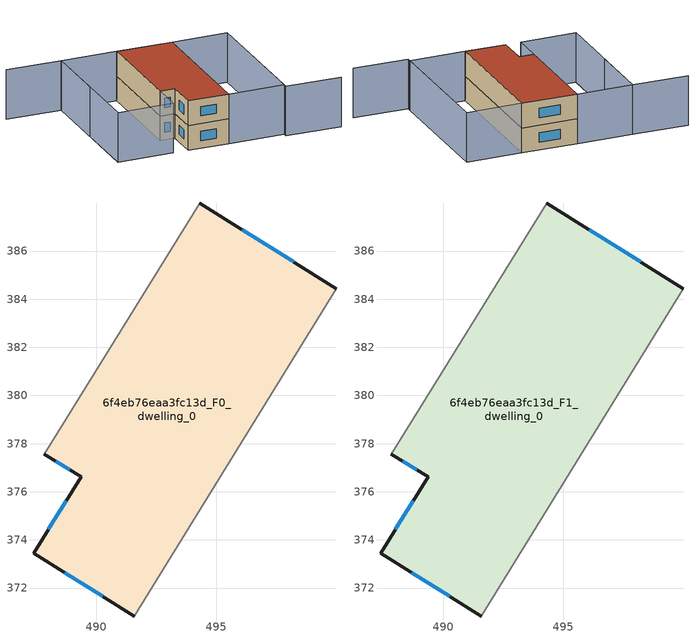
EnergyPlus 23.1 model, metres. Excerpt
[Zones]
6f4eb76eaa3fc13d_F0_dwelling_0
 floor ground (EU_floor_Construction): 499.99,384.44 491.58,370.84 487.4,373.45 489.38,376.62 487.86,377.57 494.3,388 z0
 wall outside (EU_wall_Construction): 487.86,377.57 489.38,376.62 487.4,373.45 491.58,370.84 / 499.99,384.44 494.3,388 z0:3
 wall adiabatic (EU_wall_Construction): 491.58,370.84 499.99,384.44 / 494.3,388 487.86,377.57 z0:3
 window (EU_Window_Construction): 488.7,372.64 490.28,371.65 / 488.76,375.63 488.02,374.44 / 488.33,377.27 488.91,376.91 / 498.22,385.55 496.08,386.89 z0.93:2.07
6f4eb76eaa3fc13d_F1_dwelling_0
 floor to 6f4eb76eaa3fc13d_F0_dwelling_0 (EU_floor_Construction): 499.99,384.44 491.58,370.84 487.4,373.45 489.38,376.62 487.86,377.57 494.3,388 z3
 wall outside (EU_wall_Construction): 487.86,377.57 489.38,376.62 487.4,373.45 491.58,370.84 / 499.99,384.44 494.3,388 z3:6
 wall adiabatic (EU_wall_Construction): 491.58,370.84 499.99,384.44 / 494.3,388 487.86,377.57 z3:6
 window (EU_Window_Construction): 488.7,372.64 490.28,371.65 / 488.76,375.63 488.02,374.44 / 488.33,377.27 488.91,376.91 / 498.22,385.55 496.08,386.89 z3.93:5.07
 roof outside (EU_roof_Construction): 491.58,370.84 499.99,384.44 494.3,388 487.86,377.57 489.38,376.62 487.4,373.45 z6
shading: 502.71,363.35 497.01,366.87 / 497.01,366.87 505.67,380.89 / 482.93,395.11 488.64,391.58 / 488.64,391.58 480.21,377.95 / 505.69,380.92 497.27,367.29 / 497.27,367.29 491.56,370.81 / 491.56,370.81 499.99,384.44 / 499.99,384.44 505.69,380.92 / 480.2,377.93 488.62,391.55 / 488.62,391.55 494.32,388.03 / 494.32,388.03 485.9,374.41 / 485.9,374.41 480.2,377.93 z0:6
[Building]
EU S2 Campaign: North Axis=0; Terrain=City; Solar Distribution=FullExterior
[Site:Location]
Montreal-Trudeau.Intl.AP: Latitude=45.4667; Longitude=-73.75; Time Zone=-5; Elevation=36
[SizingPeriod:WeatherFileDays]
AnnualSizingPeriod: Begin Month=1; Begin Day of Month=1; End Month=12; End Day of Month=31; Day of Week for Start Day=Monday; Use Weather File Daylight Saving Period=No; Use Weather File Rain and Snow Indicators=No
[MATERIAL]
EU_InternalMass_Material: Roughness=MediumRough; Thickness=0.1; Conductivity=1; Density=1800; Specific Heat=900; Thermal Absorptance=0.9; Solar Absorptance=0.7; Visible Absorptance=0.7
[MATERIAL:NOMASS] Roughness=MediumRough; Thermal Absorptance=0.9; Solar Absorptance=0.7; Visible Absorptance=0.7
Name | Thermal Resistance
EU_wall_NoMass; EU_floor_NoMass | 1.51479
EU_roof_NoMass | 2.84114
[WINDOWMATERIAL:SIMPLEGLAZINGSYSTEM]
EU_Window_SimpleGlazing: UFactor=3.53504; Solar Heat Gain Coefficient=0.8; Visible Transmittance=0.8
[CONSTRUCTION]
EU_wall_Construction: EU_wall_NoMass
EU_roof_Construction: EU_roof_NoMass
EU_floor_Construction: EU_floor_NoMass
EU_Window_Construction: EU_Window_SimpleGlazing
EU_InternalMass_Construction: EU_InternalMass_Material
[ZONE] Type=1; Multiplier=1; Ceiling Height=autocalculate; Volume=301.662; Floor Area=autocalculate; Part of Total Floor Area=Yes
6f4eb76eaa3fc13d_F0_dwelling_0; 6f4eb76eaa3fc13d_F1_dwelling_0
[INTERNALMASS] Construction=EU_InternalMass_Construction; Surface Area=100.554
Name | Zone or ZoneList
6f4eb76eaa3fc13d_F0_dwelling_0_EU_InternalMass | 6f4eb76eaa3fc13d_F0_dwelling_0
6f4eb76eaa3fc13d_F1_dwelling_0_EU_InternalMass | 6f4eb76eaa3fc13d_F1_dwelling_0
[OTHEREQUIPMENT] Fuel Type=Electricity; Design Level Calculation Method=Watts/Area; Power per Zone Floor Area=1; Fraction Latent=0; Fraction Radiant=0; Fraction Lost=0; Carbon Dioxide Generation Rate=0; EndUse Subcategory=EU_Step8_InternalGains
Name | Zone or ZoneList or Space or SpaceList | Schedule
EU_Step8_InternalGain_6f4eb76eaa3fc13d_F0_dwelling_0_f000 | 6f4eb76eaa3fc13d_F0_dwelling_0 | EU_Step8_GainSchedule_6f4eb76eaa3fc13d_F0_dwelling_0_f000
EU_Step8_InternalGain_6f4eb76eaa3fc13d_F1_dwelling_0_f000 | 6f4eb76eaa3fc13d_F1_dwelling_0 | EU_Step8_GainSchedule_6f4eb76eaa3fc13d_F1_dwelling_0_f000
[ZONEVENTILATION:DESIGNFLOWRATE] Schedule=EU_AlwaysOn; Design Flow Rate Calculation Method=AirChanges/Hour; Air Changes per Hour=0.775154; Ventilation Type=Natural; Fan Pressure Rise=0; Fan Total Efficiency=1; Constant Term Coefficient=1; Temperature Term Coefficient=0; Velocity Term Coefficient=0; Velocity Squared Term Coefficient=0; Minimum Indoor Temperature=-100; Maximum Indoor Temperature=100; Delta Temperature=-100; Minimum Outdoor Temperature=-100; Maximum Outdoor Temperature=100; Maximum Wind Speed=40
Name | Zone or ZoneList or Space or SpaceList
EU_ConstantAir_6f4eb76eaa3fc13d_F0_dwelling_0 | 6f4eb76eaa3fc13d_F0_dwelling_0
EU_ConstantAir_6f4eb76eaa3fc13d_F1_dwelling_0 | 6f4eb76eaa3fc13d_F1_dwelling_0
[HVACTEMPLATE:THERMOSTAT] Constant Heating Setpoint=20; Constant Cooling Setpoint=50
EU_HeatOnly_6f4eb76eaa3fc13d_F0_dwelling_0; EU_HeatOnly_6f4eb76eaa3fc13d_F1_dwelling_0
[HVACTEMPLATE:ZONE:IDEALLOADSAIRSYSTEM] System Availability Schedule=EU_AlwaysOn; Maximum Heating Supply Air Temperature=50; Minimum Cooling Supply Air Temperature=13; Maximum Heating Supply Air Humidity Ratio=0.0156; Minimum Cooling Supply Air Humidity Ratio=0.0077; Heating Limit=NoLimit; Cooling Limit=NoLimit; Heating Availability Schedule=EU_AlwaysOn; Cooling Availability Schedule=EU_CoolingOff; Dehumidification Control Type=ConstantSensibleHeatRatio; Cooling Sensible Heat Ratio=0.7; Dehumidification Setpoint=60; Humidification Control Type=None; Humidification Setpoint=30; Outdoor Air Method=None; Outdoor Air Flow Rate per Person=0.00944; Outdoor Air Flow Rate per Zone Floor Area=0; Outdoor Air Flow Rate per Zone=0; Demand Controlled Ventilation Type=None; Outdoor Air Economizer Type=NoEconomizer; Heat Recovery Type=None; Sensible Heat Recovery Effectiveness=0.7; Latent Heat Recovery Effectiveness=0.65
Name | Template Thermostat
6f4eb76eaa3fc13d_F0_dwelling_0 | EU_HeatOnly_6f4eb76eaa3fc13d_F0_dwelling_0
6f4eb76eaa3fc13d_F1_dwelling_0 | EU_HeatOnly_6f4eb76eaa3fc13d_F1_dwelling_0
[SIZING:ZONE] Zone Cooling Design Supply Air Temperature Input Method=SupplyAirTemperature; Zone Cooling Design Supply Air Temperature=13; Zone Heating Design Supply Air Temperature Input Method=SupplyAirTemperature; Zone Heating Design Supply Air Temperature=50; Zone Cooling Design Supply Air Humidity Ratio=0.008; Zone Heating Design Supply Air Humidity Ratio=0.008; Cooling Design Air Flow Method=DesignDay; Cooling Design Air Flow Rate=0; Cooling Minimum Air Flow per Zone Floor Area=0.000762; Cooling Minimum Air Flow=0; Cooling Minimum Air Flow Fraction=0.2; Heating Design Air Flow Method=DesignDay; Heating Design Air Flow Rate=0; Heating Maximum Air Flow per Zone Floor Area=0.002032; Heating Maximum Air Flow=0.141576; Heating Maximum Air Flow Fraction=0.3; Account for Dedicated Outdoor Air System=No; Dedicated Outdoor Air System Control Strategy=NeutralSupplyAir; Dedicated Outdoor Air Low Setpoint Temperature for Design=autosize; Dedicated Outdoor Air High Setpoint Temperature for Design=autosize; Zone Load Sizing Method=Sensible Load Only No Latent Load; Zone Latent Cooling Design Supply Air Humidity Ratio Input Method=HumidityRatioDifference; Zone Cooling Design Supply Air Humidity Ratio Difference=0.005; Zone Latent Heating Design Supply Air Humidity Ratio Input Method=HumidityRatioDifference; Zone Humidification Design Supply Air Humidity Ratio Difference=0.005
6f4eb76eaa3fc13d_F0_dwelling_0; 6f4eb76eaa3fc13d_F1_dwelling_0
[SCHEDULE:CONSTANT]
Name | Hourly Value
EU_AlwaysOn | 1
EU_CoolingOff | 0
[SCHEDULE:FILE] Column Number=1; Rows to Skip at Top=0; Number of Hours of Data=8760; Column Separator=Comma; Interpolate to Timestep=No; Minutes per Item=60; Adjust Schedule for Daylight Savings=Yes
Name | File
EU_Step8_GainSchedule_6f4eb76eaa3fc13d_F0_dwelling_0_f000 | ../../schedules/6f4eb76eaa3fc13d/6f4eb76eaa3fc13d_F0_dwelling_0_f000_gain.csv
EU_Step8_GainSchedule_6f4eb76eaa3fc13d_F1_dwelling_0_f000 | ../../schedules/6f4eb76eaa3fc13d/6f4eb76eaa3fc13d_F1_dwelling_0_f000_gain.csv
